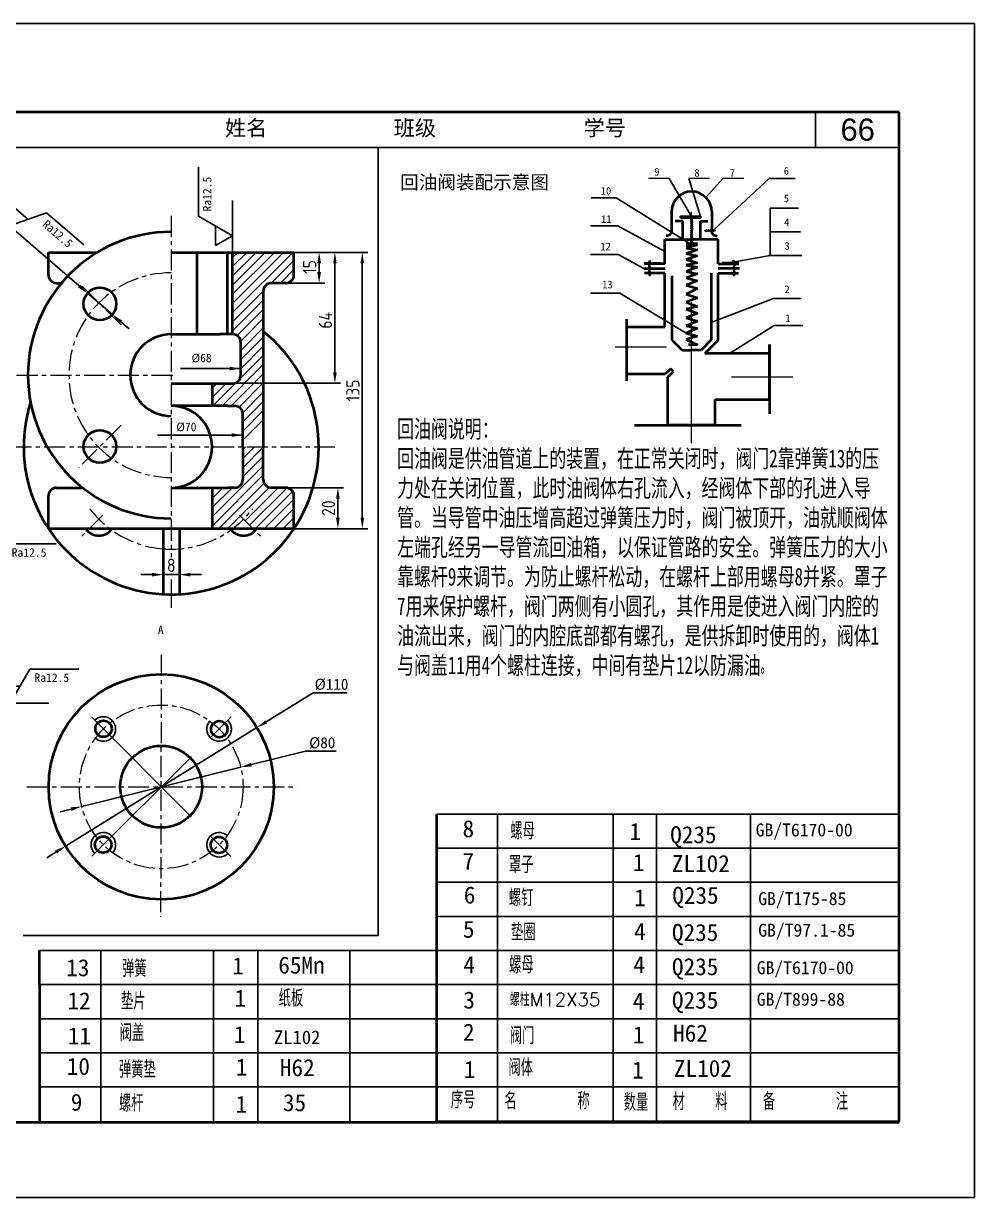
# Model space of a CAD drawing. Header units: millimetres. Extents: x 645 to 2308, y 762 to 2069.
# Drawn here: x 819.3 to 1034, y 1464.2 to 1729.2 of the extents above; entities that cross this region are included whole.
import ezdxf

# ---------------------------------------------------------------- set-up
doc = ezdxf.new("R2010")
doc.units = ezdxf.units.MM
doc.linetypes.add('CENTER', pattern=[50.8, 31.75, -6.35, 6.35, -6.35])
for name, color, linetype, lineweight in [('大粗实线', 250, 'Continuous', 40), ('点划线', 7, 'CENTER', 15), ('点画线', 7, 'CENTER', 15), ('粗', 7, 'Continuous', 40), ('粗实线', 7, 'Continuous', 40)]:
    doc.layers.add(name, color=color, linetype=linetype, lineweight=lineweight)
for name, color, linetype in [('尺寸标注', 250, 'Continuous'), ('文字', 7, 'Continuous'), ('细实线', 7, 'Continuous')]:
    doc.layers.add(name, color=color, linetype=linetype)
doc.styles.add('HZ', font='txt.shx', dxfattribs={"bigfont": 'gbcbig.shx'})
doc.styles.add('汉字', font='gbenor.shx', dxfattribs={"bigfont": 'gbcbig.shx'})
doc.dimstyles.new('ISO-25', dxfattribs={"dimtxt": 3, "dimasz": 2.5, "dimexe": 1.25, "dimexo": 0, "dimtad": 1, "dimdec": 0, "dimdsep": 46, "dimtxsty": '汉字', "dimcen": 2.5, "dimadec": 0, "dimazin": 0, "dimtfac": 1, "dimtdec": 0, "dimtmove": 0, "dimatfit": 3, "dimfxl": 0, "dimarcsym": 0})
doc.dimstyles.new('水平', dxfattribs={"dimtxt": 2.5, "dimasz": 2.5, "dimexe": 1.25, "dimexo": 0, "dimtad": 1, "dimtih": 1, "dimtoh": 1, "dimdsep": 46, "dimtxsty": 'Standard', "dimcen": 2.5, "dimadec": 0, "dimazin": 2, "dimtfac": 1, "dimtmove": 0, "dimatfit": 3, "dimfxl": 0, "dimarcsym": 0})

# ---------------------------------------------------------------- blocks, each defined once
blk = doc.blocks.new('*D339')
at = {"layer": 'Defpoints', "color": 0, "transparency": 16777216}
for p in [(833.76, 1668.35), (839.36, 1663.52)]:
    blk.add_point(p, dxfattribs=at)
at = {"layer": '细实线', "color": 0, "lineweight": -2, "transparency": 16777216}
for p, q in [((798.04, 1689.26), (809.5, 1689.26)), ((809.5, 1689.26), (831.86, 1669.98)), ((839.36, 1663.52), (833.76, 1668.35)), ((841.25, 1661.89), (843.14, 1660.26))]:
    blk.add_line(p, q, dxfattribs=at)
at = {"layer": '细实线', "color": 0, "transparency": 16777216}
for points in [[(832.14, 1670.3), (831.59, 1669.66), (833.76, 1668.35)], [(841.52, 1662.2), (840.98, 1661.57), (839.36, 1663.52)]]:
    blk.add_solid(points, dxfattribs=at)
at = {"layer": '细实线', "color": 0, "transparency": 16777216, "insert": (803.46, 1691.13), "char_height": 2.5, "attachment_point": 5}
blk.add_mtext('4X%%C16', dxfattribs=at)
blk = doc.blocks.new('*D340')
at = {"layer": 'Defpoints', "color": 0, "transparency": 16777216}
for p in [(880.37, 1677.56), (876.9, 1670.63), (886.05, 1670.63)]:
    blk.add_point(p, dxfattribs=at)
at = {"layer": '细实线', "color": 0, "lineweight": -2, "transparency": 16777216}
for p, q in [((880.37, 1677.56), (887.3, 1677.56)), ((886.05, 1675.06), (886.05, 1673.13)), ((876.9, 1670.63), (887.3, 1670.63))]:
    blk.add_line(p, q, dxfattribs=at)
at = {"layer": '细实线', "color": 0, "transparency": 16777216}
for points in [[(885.63, 1675.06), (886.47, 1675.06), (886.05, 1677.56)], [(885.63, 1673.13), (886.47, 1673.13), (886.05, 1670.63)]]:
    blk.add_solid(points, dxfattribs=at)
at = {"layer": '细实线', "color": 0, "transparency": 16777216, "insert": (883.92, 1674.24), "char_height": 3, "attachment_point": 5, "rotation": 90, "style": '汉字'}
blk.add_mtext('15', dxfattribs=at)
blk = doc.blocks.new('*D341')
at = {"layer": 'Defpoints', "color": 0, "transparency": 16777216}
for p in [(880.37, 1677.56), (889.61, 1677.56), (861.89, 1648)]:
    blk.add_point(p, dxfattribs=at)
at = {"layer": '细实线', "color": 0, "lineweight": -2, "transparency": 16777216}
for p, q in [((880.37, 1677.56), (890.86, 1677.56)), ((889.61, 1650.5), (889.61, 1675.06)), ((861.89, 1648), (890.86, 1648))]:
    blk.add_line(p, q, dxfattribs=at)
at = {"layer": '细实线', "color": 0, "transparency": 16777216}
for points in [[(889.2, 1675.06), (890.03, 1675.06), (889.61, 1677.56)], [(889.2, 1650.5), (890.03, 1650.5), (889.61, 1648)]]:
    blk.add_solid(points, dxfattribs=at)
at = {"layer": '细实线', "color": 0, "transparency": 16777216, "insert": (887.49, 1662.22), "char_height": 3, "attachment_point": 5, "rotation": 90, "style": '汉字'}
blk.add_mtext('64', dxfattribs=at)
blk = doc.blocks.new('*D342')
at = {"layer": 'Defpoints', "color": 0, "transparency": 16777216}
for p in [(880.37, 1677.56), (877.09, 1615.19), (895.8, 1615.19)]:
    blk.add_point(p, dxfattribs=at)
at = {"layer": '细实线', "color": 0, "lineweight": -2, "transparency": 16777216}
for p, q in [((880.37, 1677.56), (897.05, 1677.56)), ((895.8, 1675.06), (895.8, 1617.69)), ((877.09, 1615.19), (897.05, 1615.19))]:
    blk.add_line(p, q, dxfattribs=at)
at = {"layer": '细实线', "color": 0, "transparency": 16777216}
for points in [[(895.38, 1675.06), (896.21, 1675.06), (895.8, 1677.56)], [(895.38, 1617.69), (896.21, 1617.69), (895.8, 1615.19)]]:
    blk.add_solid(points, dxfattribs=at)
at = {"layer": '细实线', "color": 0, "transparency": 16777216, "insert": (893.67, 1646.38), "char_height": 3, "attachment_point": 5, "rotation": 90, "style": '汉字'}
blk.add_mtext('135', dxfattribs=at)
blk = doc.blocks.new('*D343')
at = {"layer": 'Defpoints', "color": 0, "transparency": 16777216}
for p in [(876.9, 1624.43), (876.9, 1615.19), (890.28, 1615.19)]:
    blk.add_point(p, dxfattribs=at)
at = {"layer": '细实线', "color": 0, "lineweight": -2, "transparency": 16777216}
for p, q in [((876.9, 1624.43), (891.53, 1624.43)), ((890.28, 1621.93), (890.28, 1617.69)), ((876.9, 1615.19), (891.53, 1615.19))]:
    blk.add_line(p, q, dxfattribs=at)
at = {"layer": '细实线', "color": 0, "transparency": 16777216}
for points in [[(889.86, 1621.93), (890.7, 1621.93), (890.28, 1624.43)], [(889.86, 1617.69), (890.7, 1617.69), (890.28, 1615.19)]]:
    blk.add_solid(points, dxfattribs=at)
at = {"layer": '细实线', "color": 0, "transparency": 16777216, "insert": (888.16, 1619.81), "char_height": 3, "attachment_point": 5, "rotation": 90, "style": '汉字'}
blk.add_mtext('20', dxfattribs=at)
blk = doc.blocks.new('*D344')
at = {"layer": 'Defpoints', "color": 0, "transparency": 16777216}
for p in [(854.5, 1604.81), (850.8, 1600.41), (854.5, 1600.41)]:
    blk.add_point(p, dxfattribs=at)
at = {"layer": '细实线', "color": 0, "lineweight": -2, "transparency": 16777216}
for p, q in [((850.8, 1600.41), (850.8, 1606.06)), ((854.5, 1600.41), (854.5, 1606.06)), ((848.3, 1604.81), (845.8, 1604.81)), ((850.8, 1604.81), (854.5, 1604.81)), ((857, 1604.81), (859.5, 1604.81))]:
    blk.add_line(p, q, dxfattribs=at)
at = {"layer": '细实线', "color": 0, "transparency": 16777216}
for points in [[(848.3, 1605.22), (848.3, 1604.39), (850.8, 1604.81)], [(857, 1605.22), (857, 1604.39), (854.5, 1604.81)]]:
    blk.add_solid(points, dxfattribs=at)
at = {"layer": '细实线', "color": 0, "transparency": 16777216, "insert": (852.65, 1606.93), "char_height": 3, "attachment_point": 5, "style": '汉字'}
blk.add_mtext('8', dxfattribs=at)
blk = doc.blocks.new('*D352')
at = {"layer": 'Defpoints', "color": 0, "transparency": 16777216}
for p in [(872, 1570.28), (828.79, 1543.53)]:
    blk.add_point(p, dxfattribs=at)
at = {"layer": '细实线', "color": 0, "lineweight": -2, "transparency": 16777216}
for p, q in [((884.68, 1578.14), (874.12, 1571.6)), ((892.39, 1578.14), (884.68, 1578.14)), ((828.79, 1543.53), (872, 1570.28)), ((826.66, 1542.22), (824.54, 1540.9))]:
    blk.add_line(p, q, dxfattribs=at)
at = {"layer": '细实线', "color": 0, "transparency": 16777216}
for points in [[(873.9, 1571.95), (874.34, 1571.25), (872, 1570.28)], [(826.44, 1542.57), (826.88, 1541.86), (828.79, 1543.53)]]:
    blk.add_solid(points, dxfattribs=at)
at = {"layer": '细实线', "color": 0, "transparency": 16777216, "insert": (888.85, 1580.02), "char_height": 2.5, "attachment_point": 5}
blk.add_mtext('%%C110', dxfattribs=at)
blk = doc.blocks.new('*D353')
at = {"layer": 'Defpoints', "color": 0, "transparency": 16777216}
for p in [(868.34, 1561.33), (832.45, 1552.49)]:
    blk.add_point(p, dxfattribs=at)
at = {"layer": '细实线', "color": 0, "lineweight": -2, "transparency": 16777216}
for p, q in [((883, 1564.94), (870.76, 1561.93)), ((889.87, 1564.94), (883, 1564.94)), ((832.45, 1552.49), (868.34, 1561.33)), ((830.02, 1551.89), (827.59, 1551.29))]:
    blk.add_line(p, q, dxfattribs=at)
at = {"layer": '细实线', "color": 0, "transparency": 16777216}
for points in [[(870.66, 1562.33), (870.86, 1561.52), (868.34, 1561.33)], [(829.92, 1552.29), (830.12, 1551.48), (832.45, 1552.49)]]:
    blk.add_solid(points, dxfattribs=at)
at = {"layer": '细实线', "color": 0, "transparency": 16777216, "insert": (886.75, 1566.82), "char_height": 2.5, "attachment_point": 5}
blk.add_mtext('%%C80', dxfattribs=at)
blk = doc.blocks.new('粗糙度')
at = {"layer": '细实线'}
for p, q in [((0, 0), (5.77, 10)), ((5.77, 10), (20.11, 10)), ((-2.89, 5), (2.89, 5)), ((0, 0), (-2.89, 5))]:
    blk.add_line(p, q, dxfattribs=at)
blk = doc.blocks.new('12.5')
at = {"layer": '细实线'}
blk.add_blockref('粗糙度', (0, 0), dxfattribs=at)
at = {"layer": '细实线', "insert": (7.11, 8.72), "char_height": 2.5, "width": 15.7949, "attachment_point": 1}
blk.add_mtext('Ra12.5', dxfattribs=at)
blk = doc.blocks.new('Ra3.2')
at = {"layer": '细实线'}
blk.add_blockref('12.5', (0, 0), dxfattribs=at)

msp = doc.modelspace()

# ---------------------------------------------------------------- hatches: boundary and pattern name
at = {"layer": '细实线'}
h = msp.add_hatch(dxfattribs=at)
h.set_pattern_fill('ANSI31', color=256, scale=0.462, style=0)
h.set_pattern_definition([(45, (544.9317, 1242.816), (-1.0372196, 1.0372196), [])])
h.paths.add_polyline_path([(880.3688, 1677.5631), (866.5088, 1677.5631), (866.5088, 1668.3231, -0.11963298), (873.4388, 1659.9122), (873.4388, 1668.7851, -0.41421356), (875.2868, 1670.6331), (878.5208, 1670.6331, 0.41421356), (880.3688, 1672.4811)])
h.paths.add_polyline_path([(866.5088, 1668.3231), (866.5088, 1659.0831, -0.41421356), (868.3568, 1657.2351), (868.3568, 1649.8432, -0.41421356), (866.5088, 1647.9952), (861.8888, 1647.9952), (861.8888, 1642.9131), (865.4073, 1642.9131), (866.9708, 1642.9131, -0.41421356), (868.8188, 1641.0651), (868.8188, 1633.6731), (869.1455, 1633.6731, 0.0812709), (873.4388, 1639.7741), (873.4388, 1659.9122, 0.11963298)])
h.paths.add_polyline_path([(878.5208, 1624.4337), (875.2868, 1624.4337, -0.41421356), (873.4388, 1626.2817), (873.4388, 1633.6731), (869.1455, 1633.6731, -0.00500038), (868.8188, 1633.3464), (868.8188, 1626.2811, -0.41421356), (866.9708, 1624.4331), (865.4073, 1624.4331), (861.8888, 1624.4331), (861.8888, 1615.1937), (866.5095, 1615.1937, 0.03547917), (868.983, 1617.339), (871.1282, 1615.1937), (880.3688, 1615.1937), (880.3688, 1622.5857, 0.41421356)])

# ---------------------------------------------------------------- linework, layer by layer
at = {"layer": '大粗实线'}
for q in [(972.1667, 1685.4002), (967.6469, 1685.4002), (972.1667, 1685.4002)]:
    msp.add_line((967.6469, 1685.4002), q, dxfattribs=at)
at = {"layer": '点划线'}
for p, q in [((965.0762, 1694.2365), (960.4038, 1694.2365)), ((974.1719, 1694.2365), (969.4993, 1694.2365)), ((981.9164, 1694.2365), (977.1734, 1694.2365)), ((970.1559, 1634.4936), (970.1559, 1686.7195)), ((952.855, 1656.2648), (964.4761, 1656.2648)), ((993.028, 1649.3752), (979.1749, 1649.3752)), ((852.6488, 1603.7205), (852.6488, 1597.3003)), ((834.7493, 1572.6421), (866.1804, 1541.1201)), ((834.761, 1541.2763), (866.1804, 1572.6957))]:
    msp.add_line(p, q, dxfattribs=at)
at = {"layer": '点画线', "ltscale": 0.15}
for p, q in [((852.6488, 1685.8241), (852.6488, 1608.7866)), ((841.3254, 1661.1666), (831.7894, 1670.7025)), ((817.7471, 1649.8431), (853.7887, 1649.8431)), ((841.3254, 1638.5197), (831.7894, 1628.9838)), ((816.3475, 1633.6731), (889.5842, 1633.6731)), ((837.2172, 1618.2416), (832.0858, 1613.1101)), ((868.0804, 1618.2416), (873.2118, 1613.1101)), ((850.3926, 1586.7443), (850.2456, 1527.5404)), ((820.0778, 1556.9079), (881.0394, 1556.9079))]:
    msp.add_line(p, q, dxfattribs=at)
msp.add_circle((850.3926, 1556.9079), 18.48, dxfattribs=at)
for centre, start, end in [((852.6488, 1649.8431), 90, 270), ((852.6488, 1633.6731), 217.37909, 274.588562), ((852.6488, 1633.6731), 265.411438, 322.62091)]:
    msp.add_arc(centre, 23.1, start, end, dxfattribs=at)
at = {"layer": '粗'}
msp.add_line((912.6392, 1481.4845), (912.6392, 1550.7845), dxfattribs=at)
at = {"layer": '粗实线', "color": 7}
for p, q in [((1017.0363, 1709.2201), (692.0363, 1709.2201)), ((1017.0363, 1481.2201), (1017.0363, 1709.2201)), ((692.0363, 1481.2201), (1017.0363, 1481.2201))]:
    msp.add_line(p, q, dxfattribs=at)
at = {"layer": '粗实线'}
for p, q in [((965.5951, 1686.7195), (965.5951, 1682.0239)), ((967.6469, 1685.4002), (967.6469, 1685.6174)), ((967.6469, 1685.6174), (972.1667, 1685.6174)), ((970.3874, 1685.4002), (969.9068, 1685.1001)), ((972.1667, 1685.6174), (972.1667, 1685.4002)), ((974.7168, 1686.7195), (974.7168, 1682.0239)), ((968.186, 1684.612), (966.4587, 1684.612)), ((968.186, 1680.4362), (968.186, 1684.612)), ((969.9068, 1685.1001), (970.3874, 1684.9786)), ((970.3874, 1684.9786), (969.9068, 1684.7262)), ((969.9068, 1684.7262), (970.3874, 1684.427)), ((970.3874, 1684.427), (969.9068, 1684.2588)), ((969.9068, 1684.2588), (970.3874, 1684.0344)), ((970.3874, 1684.0344), (969.9068, 1683.7914)), ((969.9068, 1683.7914), (970.3874, 1683.5483)), ((970.3874, 1683.5483), (969.9068, 1683.3053)), ((969.9068, 1683.3053), (970.3874, 1683.1838)), ((970.3874, 1683.1838), (969.9068, 1682.7631)), ((969.9068, 1682.7631), (970.3874, 1682.5574)), ((972.1259, 1680.4362), (972.1259, 1684.612)), ((972.1259, 1684.612), (973.8531, 1684.612)), ((973.2083, 1682.7533), (973.4251, 1682.279)), ((973.4251, 1682.279), (973.7655, 1682.7533)), ((973.7655, 1682.7533), (973.9113, 1682.279)), ((973.9113, 1682.279), (974.1909, 1682.7533)), ((974.1909, 1682.7533), (974.5373, 1682.279)), ((974.5373, 1682.279), (974.7168, 1682.7533)), ((974.7168, 1682.7533), (974.8472, 1682.279)), ((974.993, 1682.5218), (974.993, 1682.7533)), ((974.993, 1682.7533), (974.993, 1682.279)), ((974.993, 1682.5162), (975.2724, 1682.7533)), ((975.2724, 1682.7533), (975.2724, 1682.279)), ((964.1258, 1675.0022), (964.1258, 1680.4362)), ((964.1258, 1680.4362), (970.1559, 1680.4362)), ((970.3874, 1682.5574), (969.9068, 1682.2583)), ((969.9068, 1682.2583), (970.3874, 1682.1087)), ((970.3874, 1682.1087), (969.9068, 1681.8276)), ((969.9068, 1681.8276), (970.3874, 1681.669)), ((970.3874, 1681.669), (969.9068, 1681.3412)), ((969.9068, 1681.3412), (970.3874, 1681.2038)), ((970.3874, 1681.2038), (969.9068, 1681.0135)), ((969.9068, 1681.0135), (970.3874, 1680.6751)), ((970.3874, 1680.6751), (969.9068, 1680.6751)), ((969.9068, 1680.6751), (970.3874, 1680.4362)), ((970.3874, 1680.4362), (969.9068, 1680.123)), ((969.9068, 1680.123), (970.3874, 1679.9384)), ((976.186, 1680.4362), (970.1559, 1680.4362)), ((974.8472, 1682.279), (974.993, 1682.5218)), ((976.186, 1675.0022), (976.186, 1680.4362)), ((824.9288, 1677.5631), (835.9911, 1677.5631)), ((824.9288, 1672.4811), (824.9288, 1677.5631)), ((852.6488, 1677.5631), (880.3688, 1677.5631)), ((858.4238, 1677.5631), (858.4238, 1659.0831)), ((865.3538, 1659.0831), (865.3538, 1677.5631)), ((866.5088, 1659.0831), (866.5088, 1677.5631)), ((880.3688, 1672.4811), (880.3688, 1677.5631)), ((971.4738, 1679.5188), (968.924, 1679.5188)), ((968.924, 1679.2413), (971.4738, 1679.2413)), ((971.4738, 1679.2413), (968.924, 1678.4759)), ((968.924, 1678.4759), (971.4738, 1678.1479)), ((971.4738, 1678.1479), (968.924, 1677.3004)), ((970.3874, 1679.9384), (969.9068, 1679.8545)), ((969.9068, 1679.8545), (970.492, 1679.6615)), ((970.492, 1679.6615), (970.1559, 1679.5188)), ((970.1559, 1679.5188), (971.1689, 1679.5188)), ((964.1258, 1675.0022), (959.4731, 1675.0022)), ((959.5219, 1675.0859), (963.2377, 1675.0859)), ((963.2287, 1675.0639), (959.531, 1675.0639)), ((960.7225, 1675.0022), (960.3701, 1674.6132)), ((960.4181, 1675.4294), (960.9789, 1675.4294)), ((960.9789, 1675.4294), (960.4181, 1675.4294)), ((960.4181, 1675.4294), (960.6985, 1675.2533)), ((960.6985, 1675.2533), (960.4822, 1675.0859)), ((960.4822, 1675.0859), (960.7225, 1675.0022)), ((968.924, 1677.3004), (971.4738, 1676.7811)), ((971.4738, 1676.7811), (968.924, 1675.961)), ((968.924, 1675.961), (971.4738, 1675.1956)), ((971.4738, 1675.1956), (968.924, 1674.6489)), ((976.186, 1675.0022), (980.8388, 1675.0022)), ((980.7899, 1675.0859), (977.0741, 1675.0859)), ((977.0832, 1675.0639), (980.7809, 1675.0639)), ((979.8937, 1675.4294), (979.333, 1675.4294)), ((979.333, 1675.4294), (979.8937, 1675.4294)), ((979.8296, 1675.0859), (979.5893, 1675.0022)), ((979.5893, 1675.0022), (979.9418, 1674.6132)), ((979.8937, 1675.4294), (979.6133, 1675.2533)), ((979.6133, 1675.2533), (979.8296, 1675.0859)), ((959.3328, 1673.9285), (964.1499, 1673.9285)), ((964.1258, 1672.8549), (959.5361, 1672.8549)), ((960.3701, 1674.6132), (960.7225, 1674.6132)), ((960.7267, 1673.0719), (960.4021, 1672.8549)), ((960.4021, 1672.8549), (960.7706, 1672.6288)), ((960.6881, 1673.6843), (960.4044, 1673.4264)), ((960.4044, 1673.4264), (960.7267, 1673.0719)), ((960.7706, 1672.6288), (960.4181, 1672.6288)), ((960.4181, 1672.6288), (960.7706, 1672.6288)), ((960.7063, 1674.1468), (960.4662, 1673.9285)), ((960.4662, 1673.9285), (960.6881, 1673.6843)), ((960.7225, 1674.6132), (960.4822, 1674.3572)), ((960.4822, 1674.3572), (960.7063, 1674.1468)), ((960.7706, 1672.6288), (960.4982, 1672.2607)), ((964.1258, 1660.7414), (964.1258, 1672.8549)), ((965.7173, 1672.2898), (965.7173, 1657.7844)), ((968.924, 1674.6489), (971.4738, 1674.2388)), ((971.4738, 1674.2388), (968.924, 1673.2547)), ((968.924, 1673.2547), (971.4738, 1672.7353)), ((971.4738, 1672.7353), (968.924, 1671.7786)), ((974.5946, 1672.8549), (974.5946, 1657.7844)), ((980.9791, 1673.9285), (976.162, 1673.9285)), ((976.186, 1672.8549), (980.7758, 1672.8549)), ((976.186, 1657.7725), (976.186, 1672.8549)), ((979.9097, 1672.8549), (979.5413, 1672.6288)), ((979.5413, 1672.6288), (979.8937, 1672.6288)), ((979.8937, 1672.6288), (979.5413, 1672.6288)), ((979.5413, 1672.6288), (979.8136, 1672.2607)), ((979.9074, 1673.4264), (979.5851, 1673.0719)), ((979.5851, 1673.0719), (979.9097, 1672.8549)), ((979.9418, 1674.6132), (979.5893, 1674.6132)), ((979.5893, 1674.6132), (979.8296, 1674.3572)), ((979.8296, 1674.3572), (979.6055, 1674.1468)), ((979.6055, 1674.1468), (979.8456, 1673.9285)), ((979.8456, 1673.9285), (979.6237, 1673.6843)), ((979.6237, 1673.6843), (979.9074, 1673.4264)), ((826.7768, 1670.6331), (827.8768, 1670.6331)), ((878.5208, 1670.6331), (875.2868, 1670.6331)), ((968.924, 1671.7786), (971.4738, 1671.0952)), ((971.4738, 1671.0952), (968.924, 1670.1658)), ((968.924, 1670.1658), (971.4738, 1669.4003)), ((873.4388, 1668.7851), (873.4388, 1633.6731)), ((971.4738, 1669.4003), (968.924, 1668.1189)), ((968.924, 1668.1189), (971.4738, 1667.305)), ((971.4738, 1667.305), (968.924, 1666.3209)), ((968.924, 1666.3209), (971.4738, 1665.3095)), ((971.4738, 1665.3095), (968.924, 1664.7354)), ((968.924, 1664.7354), (971.4738, 1663.8607)), ((955.5057, 1650.0692), (955.5057, 1662.4604)), ((971.4738, 1663.8607), (968.924, 1662.7672)), ((968.924, 1662.7672), (971.4738, 1662.0018)), ((971.4738, 1662.0018), (968.924, 1660.9904)), ((852.6488, 1659.0831), (863.6298, 1659.0831)), ((852.6488, 1659.0831), (863.7368, 1659.0831)), ((866.5088, 1659.0831), (863.6298, 1659.0831)), ((955.5057, 1660.7414), (964.1258, 1660.7414)), ((968.924, 1660.9904), (971.4738, 1660.4163)), ((971.4738, 1660.4163), (968.924, 1659.3165)), ((968.924, 1659.3165), (971.4738, 1658.6588)), ((868.3568, 1649.8432), (868.3568, 1657.2351)), ((965.7173, 1657.7844), (968.024, 1655.4777)), ((971.4738, 1658.6588), (968.924, 1657.8915)), ((968.924, 1657.8915), (971.4738, 1656.6717)), ((971.4738, 1656.6717), (969.4213, 1656.6717)), ((974.5946, 1657.7844), (972.2878, 1655.4777)), ((976.186, 1657.7725), (973.1248, 1654.7113)), ((987.7583, 1644.3436), (987.7583, 1656.7534)), ((987.7583, 1656.7534), (987.7583, 1641.1138)), ((968.024, 1655.4777), (970.1559, 1655.4777)), ((972.2878, 1655.4777), (970.1559, 1655.4777)), ((987.7583, 1654.7113), (973.1248, 1654.7113)), ((987.7583, 1654.7113), (987.7583, 1649.3752)), ((965.4598, 1651.2714), (964.1258, 1650.0692)), ((966.0879, 1650.6433), (965.4598, 1651.2714)), ((964.1258, 1650.0692), (955.5057, 1650.0692)), ((955.5057, 1648.5419), (955.5057, 1650.0692)), ((964.8198, 1649.3752), (966.0879, 1650.6433)), ((964.8198, 1638.5314), (964.8198, 1649.3752)), ((852.6488, 1647.9952), (863.7368, 1647.9952)), ((852.6488, 1647.9952), (863.7368, 1647.9952)), ((852.6488, 1647.9952), (866.5088, 1647.9952)), ((861.8888, 1647.9952), (861.8888, 1642.9131)), ((975.492, 1638.5314), (975.492, 1644.3436)), ((975.492, 1644.3436), (987.7583, 1644.3436)), ((865.4073, 1642.9131), (852.6488, 1642.9131)), ((865.4073, 1642.9131), (866.9708, 1642.9131)), ((868.8188, 1633.6731), (868.8188, 1641.0651)), ((957.2498, 1638.5314), (981.3107, 1638.5314)), ((975.492, 1638.5314), (964.8198, 1638.5314)), ((975.492, 1638.5314), (970.1559, 1638.5314)), ((868.8188, 1633.6731), (868.8188, 1626.2811)), ((873.4388, 1626.2817), (873.4388, 1633.6731)), ((824.9288, 1615.1937), (824.9288, 1622.5857)), ((826.7768, 1624.4337), (830.0108, 1624.4337)), ((830.0108, 1624.4337), (832.6429, 1624.4337)), ((852.6488, 1624.4331), (865.4073, 1624.4331)), ((861.8888, 1624.4331), (861.8888, 1615.1937)), ((866.9708, 1624.4331), (865.4073, 1624.4331)), ((878.5208, 1624.4337), (875.2868, 1624.4337)), ((880.3688, 1615.1937), (880.3688, 1622.5857)), ((824.9288, 1615.1937), (880.3688, 1615.1937)), ((850.8008, 1615.196), (850.8008, 1600.4094)), ((852.6488, 1615.1937), (880.3688, 1615.1937)), ((854.4968, 1615.196), (854.4968, 1600.4094)), ((822.92, 1512.2845), (822.92, 1519.9845)), ((822.92, 1512.2845), (822.92, 1481.2201))]:
    msp.add_line(p, q, dxfattribs=at)
for centre, radius in [((836.5574, 1665.9345), 3.696), ((836.5574, 1633.7517), 3.696), ((850.3926, 1556.9079), 25.41), ((837.367, 1570.0168), 1.848), ((863.5015, 1569.9335), 1.848), ((850.3926, 1556.9536), 9.24), ((837.2837, 1543.8823), 1.848), ((863.4182, 1543.799), 1.848)]:
    msp.add_circle(centre, radius, dxfattribs=at)
for centre, radius, start, end in [((970.1559, 1686.7195), 4.5609, 0, 180), ((852.6488, 1649.8431), 32.34, 90, 270), ((826.7768, 1672.4811), 1.848, 180, 270), ((878.5208, 1672.4811), 1.848, 270, 0), ((875.2868, 1668.7851), 1.848, 90, 180), ((852.6488, 1633.6731), 33.315, 162.416383, 51.387985), ((852.6488, 1649.8431), 9.24, 90, 270), ((866.5088, 1657.2351), 1.848, 0, 90), ((866.5088, 1649.8432), 1.848, 270, 0), ((852.6488, 1633.6731), 9.24, 270, 90), ((866.9708, 1641.0651), 1.848, 0, 90), ((866.9708, 1626.2811), 1.848, 270, 0), ((875.2868, 1626.2817), 1.848, 180, 270), ((826.7768, 1622.5857), 1.848, 90, 180), ((878.5208, 1622.5857), 1.848, 0, 90), ((836.3146, 1617.339), 3.696, 215.481007, 324.518993), ((868.983, 1617.339), 3.696, 215.481007, 324.518993)]:
    msp.add_arc(centre, radius, start, end, dxfattribs=at)
for points in [[(965.5951, 1682.0239), (965.239, 1681.5346), (964.3826, 1681.2624)], [(974.7168, 1682.0239), (975.0729, 1681.5346), (975.9293, 1681.2624)]]:
    msp.add_spline(points, degree=3, dxfattribs=at)
at = {"layer": '细实线', "color": 7}
for p, q in [((1034.0363, 1729.2201), (662.0363, 1729.2201)), ((1034.0363, 1464.2201), (1034.0363, 1729.2201)), ((998.1544, 1709.2201), (998.1544, 1701.2201)), ((692.0363, 1701.2201), (1017.0363, 1701.2201)), ((662.0363, 1464.2201), (1034.0363, 1464.2201))]:
    msp.add_line(p, q, dxfattribs=at)
at = {"layer": '细实线'}
for p, q in [((899.3447, 1701.2201), (899.3447, 1523.3538)), ((970.1559, 1685.6174), (965.0762, 1694.2365)), ((972.1667, 1685.6174), (969.4993, 1694.2365)), ((973.3959, 1689.9294), (977.1734, 1694.2365)), ((975.2724, 1682.7533), (987.6677, 1694.2365)), ((987.6677, 1694.2365), (993.5309, 1694.2365)), ((866.5088, 1677.5631), (866.5088, 1689.2934)), ((953.0885, 1689.8685), (947.4963, 1689.8685)), ((970.1989, 1679.2413), (953.0885, 1689.8685)), ((987.8543, 1676.8133), (987.8543, 1687.5231)), ((987.8543, 1687.5231), (994.2765, 1687.5231)), ((953.4963, 1683.5209), (947.3384, 1683.5209)), ((964.1258, 1677.7192), (953.4963, 1683.5209)), ((987.8543, 1682.1682), (994.7419, 1682.1682)), ((953.5896, 1677.0902), (947.3384, 1677.0902)), ((959.3328, 1673.9285), (953.5896, 1677.0902)), ((953.9628, 1668.3295), (947.3384, 1668.3295)), ((968.924, 1659.3165), (953.9628, 1668.3295)), ((812.7681, 1575.8074), (824.9851, 1575.8074)), ((912.6392, 1550.7845), (1017.0363, 1550.7845)), ((912.6392, 1550.7845), (1017.0363, 1550.7845)), ((926.3409, 1550.7845), (926.3409, 1481.4845)), ((952.4355, 1550.7845), (952.4355, 1481.4845)), ((962.2593, 1550.7845), (962.2593, 1481.4845)), ((983.442, 1550.7845), (983.442, 1481.4845)), ((912.6392, 1543.0845), (1017.0363, 1543.0845)), ((912.6392, 1535.3845), (1017.0363, 1535.3845)), ((912.6392, 1527.6845), (1017.0363, 1527.6845)), ((899.3447, 1523.3538), (819.2425, 1523.3538)), ((822.92, 1519.9845), (912.6582, 1519.9845)), ((822.92, 1519.9845), (912.6582, 1519.9845)), ((836.78, 1512.3058), (836.78, 1519.9845)), ((862.188, 1512.2845), (862.188, 1519.9845)), ((872.1972, 1512.0906), (872.1972, 1519.9845)), ((892.9679, 1512.2845), (892.9679, 1519.9845)), ((912.6392, 1519.9845), (1017.0363, 1519.9845)), ((822.92, 1512.2845), (836.78, 1512.3058)), ((912.6582, 1512.2845), (822.92, 1512.2845)), ((836.78, 1512.3058), (836.78, 1481.2201)), ((862.188, 1512.2845), (862.188, 1481.2201)), ((872.1972, 1512.0906), (872.1972, 1481.2201)), ((892.9679, 1512.2845), (892.9679, 1481.2201)), ((912.6392, 1512.2845), (1017.0363, 1512.2845)), ((912.6582, 1504.5845), (822.92, 1504.5845)), ((912.6392, 1504.5845), (1017.0363, 1504.5845)), ((912.6582, 1496.8845), (822.92, 1496.8845)), ((912.6582, 1496.8845), (822.92, 1496.8845)), ((912.6392, 1496.8845), (1017.0363, 1496.8845)), ((912.6582, 1489.1845), (822.92, 1489.1845)), ((912.6392, 1489.1845), (1017.0363, 1489.1845)), ((912.6392, 1481.4845), (1017.0363, 1481.4845))]:
    msp.add_line(p, q, dxfattribs=at)
for centre, start, end in [((837.3253, 1569.9752), 229.301222, 133.699741), ((863.4599, 1569.9752), 139.301222, 45), ((837.3253, 1543.8406), 319.301222, 225), ((863.4599, 1543.8406), 49.301222, 315)]:
    msp.add_arc(centre, 2.772, start, end, dxfattribs=at)

# ---------------------------------------------------------------- block references
at = {"layer": '粗实线', "xscale": 0.7699999999999818, "yscale": 0.7699999999999818, "zscale": 0.7699999999999818}
msp.add_blockref('12.5', (816.2877, 1575.8074), dxfattribs=at)
at = {"layer": '细实线'}
for name, p, xscale, yscale, zscale, rotation in [('Ra3.2', (866.5088, 1681.298), 0.7699999999999818, 0.7699999999999818, 0.7699999999999818, 90), ('12.5', (816.1293, 1683.543), 0.7699999999999205, 0.7699999999999205, 0.7699999999999205, 319.2395013018541)]:
    msp.add_blockref(name, p, dxfattribs=dict(at, xscale=xscale, yscale=yscale, zscale=zscale, rotation=rotation))
at = {"layer": '细实线', "xscale": 0.7699999999999818, "yscale": 0.7699999999999818, "zscale": 0.7699999999999818}
msp.add_blockref('12.5', (811.1524, 1604.0513), dxfattribs=at)

# ---------------------------------------------------------------- texts
at = {"layer": '尺寸标注', "color": 7, "insert": (1007.658, 1705.2201), "char_height": 5, "width": 10, "attachment_point": 5}
msp.add_mtext('{\\fArial|b0|i0|c0|p34;66}', dxfattribs=at)
at = {"layer": '文字', "color": 7, "insert": (860.011, 1705.4476), "char_height": 3.5, "width": 313.5, "attachment_point": 4}
msp.add_mtext('{\\fSimSun|b0|i0|c134|p2;  姓名            班级              学号}', dxfattribs=at)
at = {"layer": '粗实线', "insert": (904.3436, 1694.9303), "char_height": 3.08, "width": 56.073796, "attachment_point": 1}
msp.add_mtext('{\\fNSimSun|b0|i0|c134|p49;回油阀装配示意图}', dxfattribs=at)
at = {"layer": '细实线', "attachment_point": 1}
for s, insert, char_height, width in [('9', (961.7241, 1696.5993), 1.7325, 5.236399), ('8', (970.7711, 1696.3751), 1.7325, 5.236399), ('7', (978.7814, 1696.3697), 1.7325, 5.236399), ('6', (990.9687, 1696.8028), 1.7325, 5.236399), ('10', (949.6367, 1692.3158), 1.7325, 5.236399), ('5', (990.9687, 1690.6167), 1.7325, 5.236399), ('11', (949.7198, 1685.9314), 1.7325, 5.236399), ('4', (991.0518, 1685.22), 1.7325, 5.236399), ('12', (949.5536, 1679.7518), 1.7325, 5.236399), ('3', (991.1336, 1679.8801), 1.7325, 5.236399), ('13', (949.9691, 1671.1692), 1.7325, 5.236399), ('2', (991.1336, 1670.0831), 1.7325, 5.236399), ('1', (991.3047, 1663.5803), 1.7325, 5.236399), ('%%C68', (857.2334, 1654.6785), 1.925, 9.803058), ('%%C70', (853.7915, 1639.1287), 1.925, 9.23271), ('{\\fNSimSun|b0|i0|c134|p49;\\W0.7;回油阀说明：\\P回油阀是供油管道上的装置，在正常关闭时，阀门2靠弹簧13的压力处在关闭位置，此时油阀体右孔流入，经阀体下部的孔进入导管。当导管中油压增高超过弹簧压力时，阀门被顶开，油就顺阀体左端孔经另一导管流回油箱，以保证管路的安全。弹簧压力的大小靠螺杆9来调节。为防止螺杆松动，在螺杆上部用螺母8并紧。罩子7用来保护螺杆，阀门两侧有小圆孔，其作用是使进入阀门内腔的油流出来，阀门的内腔底部都有螺孔，是供拆卸时使用的，阀体1与阀盖11用4个螺柱连接，中间有垫片12以防漏油\\Ftxt,gbcbig|c134;。}', (903.6561, 1639.7004), 4, 111.089161), ('A', (849.6271, 1593.3245), 1.925, 6.651925), ('8', (918.4324, 1549.3933), 3.85, 7.552667), ('1', (956.1025, 1548.7585), 3.85, 7.552667), ('Q235', (965.3201, 1548.0402), 3.85, 21.260348), ('GB/T6170-00', (984.6211, 1548.6474), 2.926, 21.260348), ('7', (918.4324, 1542.0535), 3.85, 7.552667), ('1', (956.866, 1541.7434), 3.85, 7.552667), ('ZL102', (965.6842, 1541.5345), 3.85, 21.260348), ('6', (918.7186, 1534.4277), 3.85, 7.552667), ('Q235', (965.7948, 1534.3478), 3.85, 21.260348), ('1', (957.1713, 1533.8133), 3.85, 7.552667), ('GB/T175-85', (985.1974, 1533.1554), 2.926, 21.260348), ('5', (918.5278, 1526.7065), 3.85, 7.552667), ('4', (957.1713, 1526.1883), 3.85, 7.552667), ('Q235', (965.7128, 1525.9753), 3.85, 21.260348), ('GB/T97.1-85', (985.1974, 1526.0256), 2.926, 21.260348), ('65Mn', (876.82, 1518.6138), 3.85, 21.260348), ('4', (918.6233, 1518.6994), 3.85, 7.552667), ('4', (957.0185, 1518.7157), 3.85, 7.552667), ('13', (828.9515, 1518.0121), 3.85, 8.797399), ('1', (866.4359, 1518.4234), 3.85, 7.552667), ('Q235', (965.7128, 1518.254), 3.85, 21.260348), ('GB/T6170-00', (984.8627, 1517.5589), 2.926, 21.260348), ('1', (866.9212, 1511.1494), 3.85, 7.552667), ('3', (918.6223, 1510.7222), 3.85, 7.552667), ('Q235', (965.7128, 1510.6902), 3.85, 21.260348), ('GB/T899-88', (984.8627, 1510.429), 2.926, 21.260348), ('12', (829.2118, 1510.5394), 3.85, 7.552667), ('4', (956.866, 1510.4807), 3.85, 7.552667), ('1', (866.7684, 1502.9144), 3.85, 7.552667), ('2', (918.5268, 1503.4722), 3.85, 7.552667), ('1', (956.866, 1502.8556), 3.85, 7.552667), ('H62', (965.9745, 1503.2514), 3.85, 21.260348), ('11', (829.2873, 1502.621), 3.85, 7.552667), ('ZL102', (875.8471, 1501.9245), 3.08, 21.260348), ('10', (829.059, 1495.7469), 3.85, 7.552667), ('1', (867.2264, 1495.5943), 3.85, 7.552667), ('H62', (877.1807, 1495.4642), 3.85, 21.260348), ('1', (918.7217, 1495.0364), 3.85, 7.552667), ('1', (956.7133, 1494.9256), 3.85, 7.552667), ('ZL102', (966.1516, 1495.2916), 3.85, 21.260348), ('9', (829.9751, 1487.6643), 3.85, 7.552667), ('1', (867.1618, 1487.2067), 3.85, 7.552667), ('35', (877.8745, 1487.5628), 3.85, 21.260348)]:
    msp.add_mtext(s, dxfattribs=dict(at, insert=insert, char_height=char_height, width=width))
at = {"layer": '细实线', "attachment_point": 1, "style": 'HZ'}
for s, insert, char_height, width in [('螺母', (929.2155, 1548.906), 3.85, 21.260348), ('罩子', (928.904, 1541.2813), 3.85, 21.260348), ('螺钉', (928.904, 1533.8122), 3.85, 21.260348), ('垫圈', (929.3713, 1526.0319), 3.85, 21.260348), ('螺母', (928.9396, 1518.6834), 3.85, 21.260348), ('弹簧', (841.5498, 1517.8521), 3.85, 21.260348), ('垫片', (841.3203, 1510.4784), 3.85, 21.260348), ('纸板', (876.903, 1511.1283), 3.85, 21.260348), ('螺柱M12X35', (929.0954, 1510.4363), 3, 27.035723), ('阀盖', (841.0087, 1503.3206), 3.85, 21.260348), ('阀门', (929.0954, 1502.656), 3.85, 21.260348), ('弹簧垫', (840.8529, 1495.0734), 3.85, 21.260348), ('阀体', (928.7884, 1495.4956), 3.85, 21.260348), ('螺杆', (840.8529, 1487.4488), 3.85, 21.260348), ('序号', (915.7904, 1488.214), 3.85, 21.260348), ('名    称', (927.8848, 1487.9613), 3.85, 21.260348), ('数量', (954.812, 1487.626), 3.85, 21.260348), ('材  料', (965.8708, 1487.7856), 3.85, 21.260348), ('备    注', (986.2312, 1487.8439), 3.85, 21.260348)]:
    msp.add_mtext(s, dxfattribs=dict(at, insert=insert, char_height=char_height, width=width))

# ---------------------------------------------------------------- dimensions: what is measured, and where the dimension line sits
at = {"layer": '细实线'}
for p1, p2, text, picture, middle in [((839.3569, 1663.5214), (833.7579, 1668.3477), '4X%%C16', '*D339', (803.4556, 1689.2597)), ((828.7885, 1543.5314), (871.9967, 1570.2845), '%%C110', '*D352', (888.851, 1578.1403)), ((832.4496, 1552.4855), (868.3356, 1561.3303), '%%C80', '*D353', (882.9959, 1564.9436))]:
    dim = msp.add_diameter_dim_2p(p1=p1, p2=p2, text=text, dimstyle='水平', dxfattribs=at)
    dim.commit()
    dim.dimension.update_dxf_attribs({"geometry": picture, "text_midpoint": middle, "dimtype": 163})
for base, p1, p2, text, picture, middle in [((889.6149, 1677.5631), (861.8888, 1647.9952), (880.3688, 1677.5631), '64', '*D341', (889.6149, 1662.2212)), ((886.0489, 1670.6331), (880.3688, 1677.5631), (876.9038, 1670.6331), '15', '*D340', (886.0489, 1674.2438))]:
    dim = msp.add_linear_dim(base=base, p1=p1, p2=p2, angle=90, text=text, dimstyle='ISO-25', dxfattribs=at)
    dim.commit()
    dim.dimension.update_dxf_attribs({"geometry": picture, "text_midpoint": middle, "dimtype": 160})
for base, p1, p2, text, picture, middle in [((895.7963, 1615.1937), (880.3688, 1677.5631), (877.0932, 1615.1937), '135', '*D342', (893.6713, 1646.3784)), ((890.2812, 1615.1937), (876.9038, 1624.4337), (876.9038, 1615.1937), '20', '*D343', (888.1562, 1619.8137))]:
    dim = msp.add_linear_dim(base=base, p1=p1, p2=p2, angle=90, text=text, dimstyle='ISO-25', dxfattribs=at)
    dim.commit()
    dim.dimension.update_dxf_attribs({"geometry": picture, "text_midpoint": middle})
dim = msp.add_linear_dim(base=(854.4968, 1604.8061), p1=(850.8008, 1600.4094), p2=(854.4968, 1600.4094), text='8', dimstyle='ISO-25', dxfattribs=at)
dim.commit()
dim.dimension.update_dxf_attribs({"geometry": '*D344', "text_midpoint": (852.6488, 1604.8061), "dimtype": 160})

# ---------------------------------------------------------------- leaders
for points, override in [([(979.8937, 1675.4294), (987.8543, 1676.8133), (995.0205, 1676.8133)], {"dimgap": 0.625, "dimtad": 0, "dimldrblk": 'None'}), ([(974.5946, 1661.7038), (988.6524, 1667.1224), (994.8708, 1667.1224)], {"dimgap": 0.625, "dimtad": 0, "dimldrblk": 'None'}), ([(978.7294, 1654.7113), (988.7847, 1661.043), (995.2677, 1661.043)], {"dimgap": 0.625, "dimtad": 0, "dimldrblk": 'None'}), ([(868.3568, 1651.3286), (854.7826, 1651.3286)], {"dimgap": 0.625, "dimtad": 0}), ([(868.8188, 1636.3111), (849.552, 1636.3111)], {"dimgap": 0.625, "dimtad": 0})]:
    msp.add_leader(points, dimstyle='ISO-25', override=override, dxfattribs=at)

doc.saveas('drawing.dxf')
